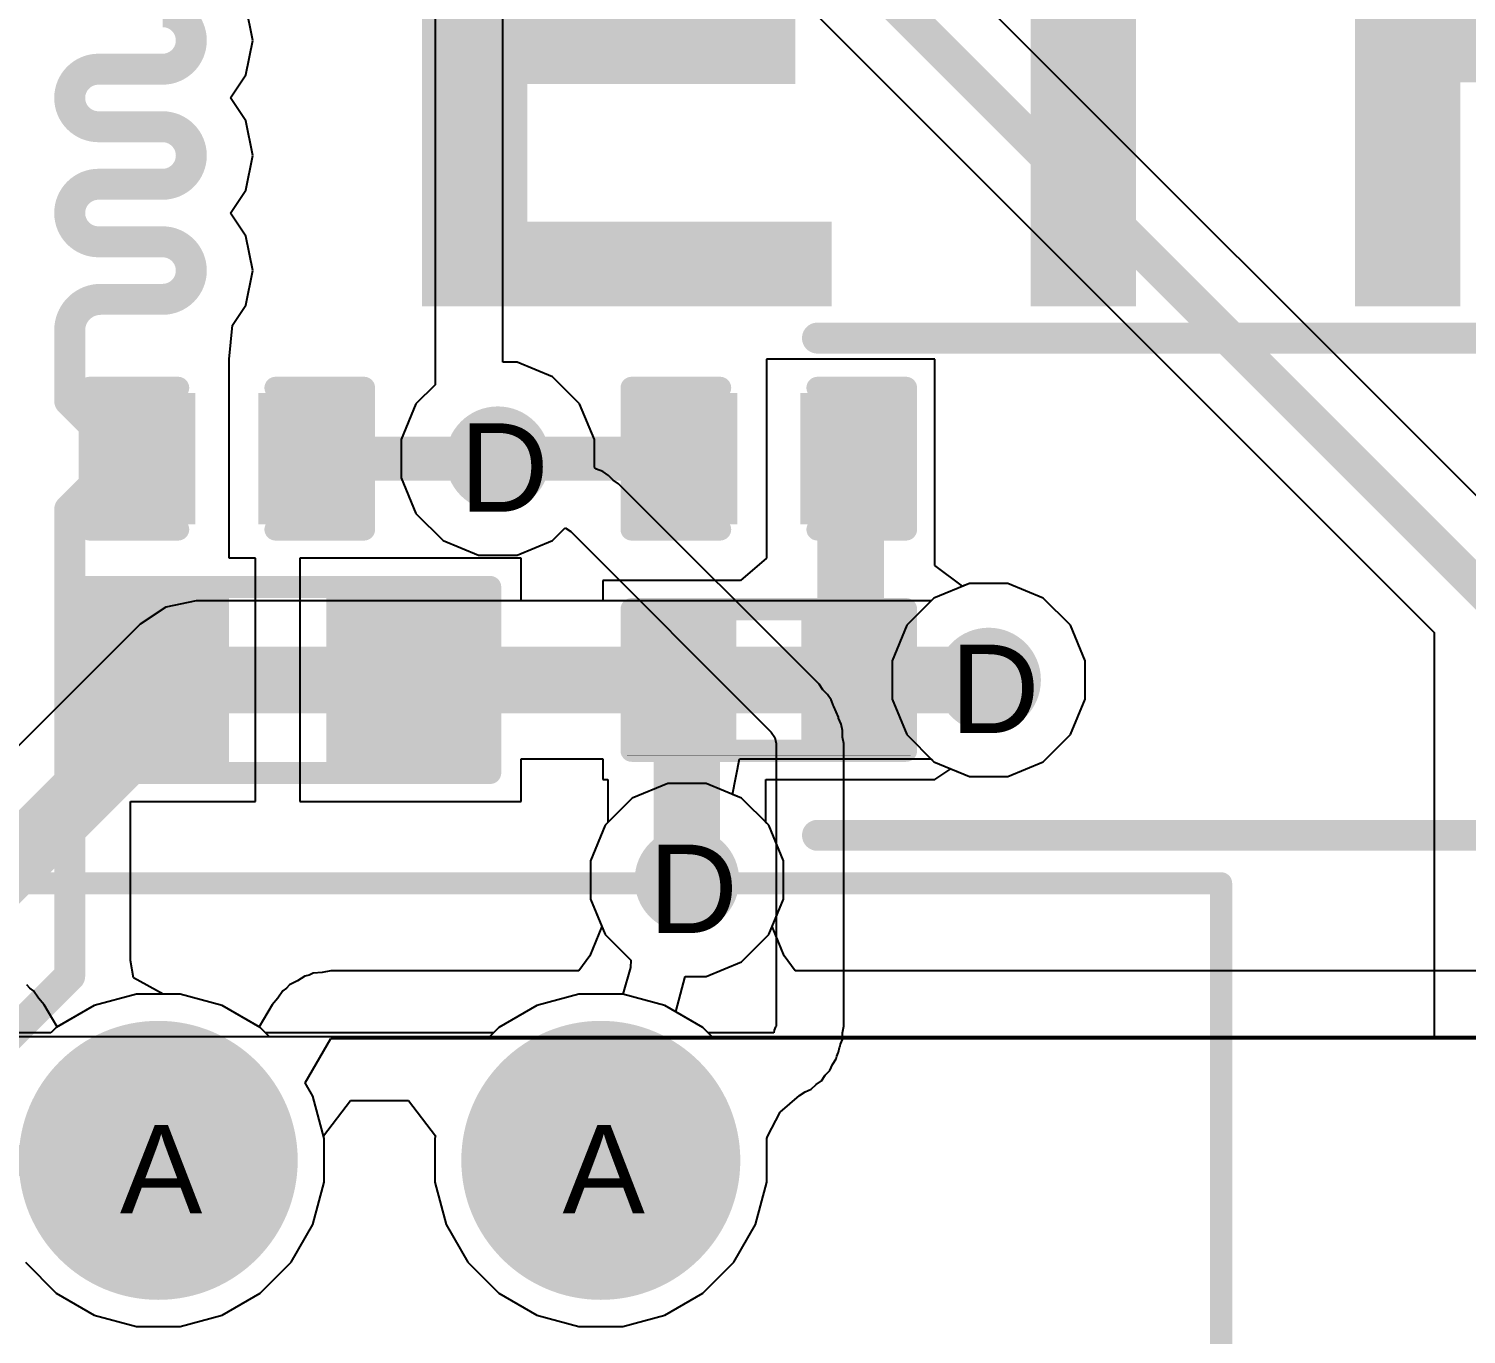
# Model space of a CAD drawing. Header units: inches. Extents: x -11 to 5428, y 0 to 5423.
# Drawn here: x 194.39 to 202.64, y 18.79 to 26.29 of the extents above; entities that cross this region are included whole.
import ezdxf

# ---------------------------------------------------------------- set-up
doc = ezdxf.new("R2010")
doc.units = ezdxf.units.IN
for name, color, linetype in [('Bottom Layer', 5, 'Continuous'), ('Bottom Solder', 6, 'Continuous'), ('Drill Drawing', 1, 'Continuous'), ('GND', 16, 'Continuous'), ('Multi-Layer', 9, 'Continuous'), ('Pad Holes', 156, 'Continuous'), ('PWR', 76, 'Continuous'), ('Top Layer', 1, 'Continuous'), ('Top Overlay', 2, 'Continuous'), ('Top Paste', 8, 'Continuous'), ('Top Solder', 216, 'Continuous'), ('Via Holes', 16, 'Continuous')]:
    doc.layers.add(name, color=color, linetype=linetype)
doc.styles.add('Arial', font='', dxfattribs={"height": 0.2})
doc.styles.add('Arial_Bold', font='', dxfattribs={"height": 0.2})
doc.styles.get('Arial').set_extended_font_data('Arial')
doc.styles.get('Arial_Bold').set_extended_font_data('Arial', bold=True)

# ---------------------------------------------------------------- blocks, each defined once
blk = doc.blocks.new('C___0402_320')
at = {"layer": 'Top Layer'}
for points in [[(-0.6985, -0.3175), (-0.6985, 0.3175), (-0.2413, 0.3175), (-0.2413, -0.3175)], [(0.2413, -0.3175), (0.2413, 0.3175), (0.6985, 0.3175), (0.6985, -0.3175)]]:
    blk.add_hatch(color=1, dxfattribs=at).paths.add_polyline_path(points)
at = {"layer": 'Top Paste'}
for points in [[(-0.6985, -0.3175), (-0.6985, 0.3175), (-0.2413, 0.3175), (-0.2413, -0.3175)], [(0.2413, -0.3175), (0.2413, 0.3175), (0.6985, 0.3175), (0.6985, -0.3175)]]:
    blk.add_hatch(color=8, dxfattribs=at).paths.add_polyline_path(points)
at = {"layer": 'Top Solder'}
for points in [[(-0.7585, -0.3775), (-0.7585, 0.3775), (-0.1813, 0.3775), (-0.1813, -0.3775)], [(0.1813, -0.3775), (0.1813, 0.3775), (0.7585, 0.3775), (0.7585, -0.3775)]]:
    blk.add_hatch(color=216, dxfattribs=at).paths.add_polyline_path(points)
at = {"layer": 'Top Overlay'}
for points in [[(-0.7874, 0.4064, 0.127, 0.127, 0), (-0.7874, -0.4064, 0.127, 0.127, 0)], [(-0.2794, 0.4064, 0.127, 0.127, 0), (-0.7874, 0.4064, 0.127, 0.127, 0)], [(0.7874, 0.4064, 0.127, 0.127, 0), (0.2794, 0.4064, 0.127, 0.127, 0)], [(0.7874, 0.4064, 0.127, 0.127, 0), (0.7874, -0.4064, 0.127, 0.127, 0)], [(-0.2794, -0.4064, 0.127, 0.127, 0), (-0.7874, -0.4064, 0.127, 0.127, 0)], [(0.7874, -0.4064, 0.127, 0.127, 0), (0.2794, -0.4064, 0.127, 0.127, 0)]]:
    blk.add_lwpolyline(points, format="xyseb", dxfattribs=at)
for points in [[(-0.8192, 0.4064, 0.0635, 0.0635, 1), (-0.7557, 0.4064, 0.0635, 0.0635, 1)], [(-0.8192, 0.4064, 0.0635, 0.0635, 1), (-0.7557, 0.4064, 0.0635, 0.0635, 1)], [(-0.3112, 0.4064, 0.0635, 0.0635, 1), (-0.2477, 0.4064, 0.0635, 0.0635, 1)], [(0.2476, 0.4064, 0.0635, 0.0635, 1), (0.3111, 0.4064, 0.0635, 0.0635, 1)], [(0.7556, 0.4064, 0.0635, 0.0635, 1), (0.8191, 0.4064, 0.0635, 0.0635, 1)], [(0.7556, 0.4064, 0.0635, 0.0635, 1), (0.8191, 0.4064, 0.0635, 0.0635, 1)], [(-0.8192, -0.4064, 0.0635, 0.0635, 1), (-0.7557, -0.4064, 0.0635, 0.0635, 1)], [(-0.8192, -0.4064, 0.0635, 0.0635, 1), (-0.7557, -0.4064, 0.0635, 0.0635, 1)], [(-0.3112, -0.4064, 0.0635, 0.0635, 1), (-0.2477, -0.4064, 0.0635, 0.0635, 1)], [(0.2476, -0.4064, 0.0635, 0.0635, 1), (0.3111, -0.4064, 0.0635, 0.0635, 1)], [(0.7556, -0.4064, 0.0635, 0.0635, 1), (0.8191, -0.4064, 0.0635, 0.0635, 1)], [(0.7556, -0.4064, 0.0635, 0.0635, 1), (0.8191, -0.4064, 0.0635, 0.0635, 1)]]:
    blk.add_lwpolyline(points, format="xyseb", close=True, dxfattribs=at)
blk = doc.blocks.new('C___0402_324')
at = {"layer": 'Top Layer'}
for points in [[(-0.6985, -0.3175), (-0.6985, 0.3175), (-0.2413, 0.3175), (-0.2413, -0.3175)], [(0.2413, -0.3175), (0.2413, 0.3175), (0.6985, 0.3175), (0.6985, -0.3175)]]:
    blk.add_hatch(color=1, dxfattribs=at).paths.add_polyline_path(points)
at = {"layer": 'Top Paste'}
for points in [[(-0.6985, -0.3175), (-0.6985, 0.3175), (-0.2413, 0.3175), (-0.2413, -0.3175)], [(0.2413, -0.3175), (0.2413, 0.3175), (0.6985, 0.3175), (0.6985, -0.3175)]]:
    blk.add_hatch(color=8, dxfattribs=at).paths.add_polyline_path(points)
at = {"layer": 'Top Solder'}
for points in [[(-0.7585, -0.3775), (-0.7585, 0.3775), (-0.1813, 0.3775), (-0.1813, -0.3775)], [(0.1813, -0.3775), (0.1813, 0.3775), (0.7585, 0.3775), (0.7585, -0.3775)]]:
    blk.add_hatch(color=216, dxfattribs=at).paths.add_polyline_path(points)
at = {"layer": 'Top Overlay'}
for points in [[(-0.7874, -0.4064, 0.127, 0.127, 0), (-0.7874, 0.4064, 0.127, 0.127, 0)], [(-0.7874, 0.4064, 0.127, 0.127, 0), (-0.2794, 0.4064, 0.127, 0.127, 0)], [(0.2794, 0.4064, 0.127, 0.127, 0), (0.7874, 0.4064, 0.127, 0.127, 0)], [(0.7874, -0.4064, 0.127, 0.127, 0), (0.7874, 0.4064, 0.127, 0.127, 0)], [(-0.7874, -0.4064, 0.127, 0.127, 0), (-0.2794, -0.4064, 0.127, 0.127, 0)], [(0.2794, -0.4064, 0.127, 0.127, 0), (0.7874, -0.4064, 0.127, 0.127, 0)]]:
    blk.add_lwpolyline(points, format="xyseb", dxfattribs=at)
for points in [[(-0.8192, 0.4064, 0.0635, 0.0635, 1), (-0.7557, 0.4064, 0.0635, 0.0635, 1)], [(-0.8192, 0.4064, 0.0635, 0.0635, 1), (-0.7557, 0.4064, 0.0635, 0.0635, 1)], [(-0.3112, 0.4064, 0.0635, 0.0635, 1), (-0.2477, 0.4064, 0.0635, 0.0635, 1)], [(0.2476, 0.4064, 0.0635, 0.0635, 1), (0.3111, 0.4064, 0.0635, 0.0635, 1)], [(0.7556, 0.4064, 0.0635, 0.0635, 1), (0.8191, 0.4064, 0.0635, 0.0635, 1)], [(0.7556, 0.4064, 0.0635, 0.0635, 1), (0.8191, 0.4064, 0.0635, 0.0635, 1)], [(-0.8192, -0.4064, 0.0635, 0.0635, 1), (-0.7557, -0.4064, 0.0635, 0.0635, 1)], [(-0.8192, -0.4064, 0.0635, 0.0635, 1), (-0.7557, -0.4064, 0.0635, 0.0635, 1)], [(-0.3112, -0.4064, 0.0635, 0.0635, 1), (-0.2477, -0.4064, 0.0635, 0.0635, 1)], [(0.2476, -0.4064, 0.0635, 0.0635, 1), (0.3111, -0.4064, 0.0635, 0.0635, 1)], [(0.7556, -0.4064, 0.0635, 0.0635, 1), (0.8191, -0.4064, 0.0635, 0.0635, 1)], [(0.7556, -0.4064, 0.0635, 0.0635, 1), (0.8191, -0.4064, 0.0635, 0.0635, 1)]]:
    blk.add_lwpolyline(points, format="xyseb", close=True, dxfattribs=at)
blk = doc.blocks.new('HR911105A_333')
at = {"layer": 'Bottom Layer'}
h = blk.add_hatch(color=5, dxfattribs=at)
edge = h.paths.add_edge_path()
edge.add_arc((-4.44, -6.895), 0.699, 0, 360)
h = blk.add_hatch(color=5, dxfattribs=at)
edge = h.paths.add_edge_path()
edge.add_arc((-1.9, -6.895), 0.699, 0, 360)
at = {"layer": 'Bottom Solder'}
h = blk.add_hatch(color=6, dxfattribs=at)
edge = h.paths.add_edge_path()
edge.add_arc((-4.44, -6.895), 0.8006, 0, 360)
h = blk.add_hatch(color=6, dxfattribs=at)
edge = h.paths.add_edge_path()
edge.add_arc((-1.9, -6.895), 0.8006, 0, 360)
at = {"layer": 'GND'}
h = blk.add_hatch(color=16, dxfattribs=at)
edge = h.paths.add_edge_path()
edge.add_arc((-4.44, -6.895), 0.699, 0, 360)
h = blk.add_hatch(color=16, dxfattribs=at)
edge = h.paths.add_edge_path()
edge.add_arc((-1.9, -6.895), 0.699, 0, 360)
at = {"layer": 'Multi-Layer'}
h = blk.add_hatch(color=9, dxfattribs=at)
edge = h.paths.add_edge_path()
edge.add_arc((-4.44, -6.895), 0.699, 0, 360)
h = blk.add_hatch(color=9, dxfattribs=at)
edge = h.paths.add_edge_path()
edge.add_arc((-1.9, -6.895), 0.699, 0, 360)
at = {"layer": 'Pad Holes'}
h = blk.add_hatch(color=7, dxfattribs=at)
edge = h.paths.add_edge_path()
edge.add_arc((-4.44, -6.895), 0.445, 0, 360)
h = blk.add_hatch(color=7, dxfattribs=at)
edge = h.paths.add_edge_path()
edge.add_arc((-1.9, -6.895), 0.445, 0, 360)
at = {"layer": 'PWR'}
h = blk.add_hatch(color=76, dxfattribs=at)
edge = h.paths.add_edge_path()
edge.add_arc((-4.44, -6.895), 0.699, 0, 360)
h = blk.add_hatch(color=76, dxfattribs=at)
edge = h.paths.add_edge_path()
edge.add_arc((-1.9, -6.895), 0.699, 0, 360)
at = {"layer": 'Top Layer'}
h = blk.add_hatch(color=1, dxfattribs=at)
edge = h.paths.add_edge_path()
edge.add_arc((-4.44, -6.895), 0.699, 0, 360)
h = blk.add_hatch(color=1, dxfattribs=at)
edge = h.paths.add_edge_path()
edge.add_arc((-1.9, -6.895), 0.699, 0, 360)
at = {"layer": 'Top Solder'}
h = blk.add_hatch(color=216, dxfattribs=at)
edge = h.paths.add_edge_path()
edge.add_arc((-4.44, -6.895), 0.8006, 0, 360)
h = blk.add_hatch(color=216, dxfattribs=at)
edge = h.paths.add_edge_path()
edge.add_arc((-1.9, -6.895), 0.8006, 0, 360)
at = {"layer": 'Top Overlay'}
for points in [[(-8, -2.605, 0.127, 0.127, 0), (-8, -8.485, 0.127, 0.127, 0)], [(8, -8.485, 0.127, 0.127, 0), (-8, -8.485, 0.127, 0.127, 0)]]:
    blk.add_lwpolyline(points, format="xyseb", dxfattribs=at)
blk.add_lwpolyline([(-8.0317, -8.485, 0.0635, 0.0635, 1), (-7.9682, -8.485, 0.0635, 0.0635, 1)], format="xyseb", close=True, dxfattribs=at)
blk.add_lwpolyline([(-8.0317, -8.485, 0.0635, 0.0635, 1), (-7.9682, -8.485, 0.0635, 0.0635, 1)], format="xyseb", close=True, dxfattribs=at)
blk = doc.blocks.new('R___0603_337')
at = {"layer": 'Top Layer'}
for points in [[(-0.381, 0.4445), (-0.381, -0.4445), (-1.143, -0.4445), (-1.143, 0.4445)], [(1.143, 0.4445), (1.143, -0.4445), (0.381, -0.4445), (0.381, 0.4445)]]:
    blk.add_hatch(color=1, dxfattribs=at).paths.add_polyline_path(points)
at = {"layer": 'Top Paste'}
for points in [[(-0.381, 0.4445), (-0.381, -0.4445), (-1.143, -0.4445), (-1.143, 0.4445)], [(1.143, 0.4445), (1.143, -0.4445), (0.381, -0.4445), (0.381, 0.4445)]]:
    blk.add_hatch(color=8, dxfattribs=at).paths.add_polyline_path(points)
at = {"layer": 'Top Solder'}
for points in [[(-0.2794, 0.5461), (-0.2794, -0.5461), (-1.2446, -0.5461), (-1.2446, 0.5461)], [(1.2446, 0.5461), (1.2446, -0.5461), (0.2794, -0.5461), (0.2794, 0.5461)]]:
    blk.add_hatch(color=216, dxfattribs=at).paths.add_polyline_path(points)
at = {"layer": 'Top Overlay'}
for points in [[(-1.2192, 0.5334, 0.127, 0.127, 0), (1.2192, 0.5334, 0.127, 0.127, 0)], [(-1.2192, -0.5334, 0.127, 0.127, 0), (-1.2192, 0.5334, 0.127, 0.127, 0)], [(1.2192, -0.5334, 0.127, 0.127, 0), (1.2192, 0.5334, 0.127, 0.127, 0)], [(-1.2192, -0.5334, 0.127, 0.127, 0), (1.2192, -0.5334, 0.127, 0.127, 0)]]:
    blk.add_lwpolyline(points, format="xyseb", dxfattribs=at)
for points in [[(-1.2509, 0.5334, 0.0635, 0.0635, 1), (-1.1874, 0.5334, 0.0635, 0.0635, 1)], [(-1.2509, 0.5334, 0.0635, 0.0635, 1), (-1.1874, 0.5334, 0.0635, 0.0635, 1)], [(1.1875, 0.5334, 0.0635, 0.0635, 1), (1.251, 0.5334, 0.0635, 0.0635, 1)], [(1.1875, 0.5334, 0.0635, 0.0635, 1), (1.251, 0.5334, 0.0635, 0.0635, 1)], [(-1.2509, -0.5334, 0.0635, 0.0635, 1), (-1.1874, -0.5334, 0.0635, 0.0635, 1)], [(-1.2509, -0.5334, 0.0635, 0.0635, 1), (-1.1874, -0.5334, 0.0635, 0.0635, 1)], [(1.1875, -0.5334, 0.0635, 0.0635, 1), (1.251, -0.5334, 0.0635, 0.0635, 1)], [(1.1875, -0.5334, 0.0635, 0.0635, 1), (1.251, -0.5334, 0.0635, 0.0635, 1)]]:
    blk.add_lwpolyline(points, format="xyseb", close=True, dxfattribs=at)
blk = doc.blocks.new('R___0402_341')
at = {"layer": 'Top Layer'}
for points in [[(-0.6985, -0.3175), (-0.6985, 0.3175), (-0.2413, 0.3175), (-0.2413, -0.3175)], [(0.2413, -0.3175), (0.2413, 0.3175), (0.6985, 0.3175), (0.6985, -0.3175)]]:
    blk.add_hatch(color=1, dxfattribs=at).paths.add_polyline_path(points)
at = {"layer": 'Top Paste'}
for points in [[(-0.6985, -0.3175), (-0.6985, 0.3175), (-0.2413, 0.3175), (-0.2413, -0.3175)], [(0.2413, -0.3175), (0.2413, 0.3175), (0.6985, 0.3175), (0.6985, -0.3175)]]:
    blk.add_hatch(color=8, dxfattribs=at).paths.add_polyline_path(points)
at = {"layer": 'Top Solder'}
for points in [[(-0.7535, -0.3725), (-0.7535, 0.3725), (-0.1863, 0.3725), (-0.1863, -0.3725)], [(0.1863, -0.3725), (0.1863, 0.3725), (0.7535, 0.3725), (0.7535, -0.3725)]]:
    blk.add_hatch(color=216, dxfattribs=at).paths.add_polyline_path(points)
at = {"layer": 'Top Overlay'}
for points in [[(-0.7874, -0.4064, 0.127, 0.127, 0), (-0.7874, 0.4064, 0.127, 0.127, 0)], [(-0.7874, 0.4064, 0.127, 0.127, 0), (0.7874, 0.4064, 0.127, 0.127, 0)], [(0.7874, -0.4064, 0.127, 0.127, 0), (0.7874, 0.4064, 0.127, 0.127, 0)], [(-0.7874, -0.4064, 0.127, 0.127, 0), (0.7874, -0.4064, 0.127, 0.127, 0)], [(-0.8128, -0.4318, 0.00323, 0.00323, 0), (0.8128, -0.4318, 0.00323, 0.00323, 0)]]:
    blk.add_lwpolyline(points, format="xyseb", dxfattribs=at)
for points in [[(-0.8191, 0.4064, 0.0635, 0.0635, 1), (-0.7556, 0.4064, 0.0635, 0.0635, 1)], [(-0.8191, 0.4064, 0.0635, 0.0635, 1), (-0.7556, 0.4064, 0.0635, 0.0635, 1)], [(0.7557, 0.4064, 0.0635, 0.0635, 1), (0.8192, 0.4064, 0.0635, 0.0635, 1)], [(0.7557, 0.4064, 0.0635, 0.0635, 1), (0.8192, 0.4064, 0.0635, 0.0635, 1)], [(-0.8191, -0.4064, 0.0635, 0.0635, 1), (-0.7556, -0.4064, 0.0635, 0.0635, 1)], [(-0.8191, -0.4064, 0.0635, 0.0635, 1), (-0.7556, -0.4064, 0.0635, 0.0635, 1)], [(0.7557, -0.4064, 0.0635, 0.0635, 1), (0.8192, -0.4064, 0.0635, 0.0635, 1)], [(0.7557, -0.4064, 0.0635, 0.0635, 1), (0.8192, -0.4064, 0.0635, 0.0635, 1)], [(-0.8136, -0.4318, 0.00161, 0.00161, 1), (-0.812, -0.4318, 0.00161, 0.00161, 1)], [(0.812, -0.4318, 0.00161, 0.00161, 1), (0.8136, -0.4318, 0.00161, 0.00161, 1)]]:
    blk.add_lwpolyline(points, format="xyseb", close=True, dxfattribs=at)

msp = doc.modelspace()

# ---------------------------------------------------------------- hatches: boundary and pattern name
at = {"layer": 'Bottom Layer'}
h = msp.add_hatch(color=5, dxfattribs=at)
edge = h.paths.add_edge_path()
edge.add_arc((197.0821, 23.8189), 0.3, 0, 360)
h = msp.add_hatch(color=5, dxfattribs=at)
edge = h.paths.add_edge_path()
edge.add_arc((199.899, 22.5489), 0.3, 0, 360)
h = msp.add_hatch(color=5, dxfattribs=at)
edge = h.paths.add_edge_path()
edge.add_arc((198.1675, 21.4012), 0.3, 0, 360)
at = {"layer": 'GND'}
h = msp.add_hatch(color=16, dxfattribs=at)
edge = h.paths.add_edge_path()
edge.add_arc((197.0821, 23.8189), 0.3, 0, 360)
h = msp.add_hatch(color=16, dxfattribs=at)
edge = h.paths.add_edge_path()
edge.add_arc((199.899, 22.5489), 0.3, 0, 360)
h = msp.add_hatch(color=16, dxfattribs=at)
edge = h.paths.add_edge_path()
edge.add_arc((198.1675, 21.4012), 0.3, 0, 360)
at = {"layer": 'PWR'}
h = msp.add_hatch(color=76, dxfattribs=at)
edge = h.paths.add_edge_path()
edge.add_arc((197.0821, 23.8189), 0.3, 0, 360)
h = msp.add_hatch(color=76, dxfattribs=at)
edge = h.paths.add_edge_path()
edge.add_arc((199.899, 22.5489), 0.3, 0, 360)
h = msp.add_hatch(color=76, dxfattribs=at)
edge = h.paths.add_edge_path()
edge.add_arc((198.1675, 21.4012), 0.3, 0, 360)
at = {"layer": 'Top Layer'}
h = msp.add_hatch(color=1, dxfattribs=at)
edge = h.paths.add_edge_path()
edge.add_arc((197.0821, 23.8189), 0.3, 0, 360)
h = msp.add_hatch(color=1, dxfattribs=at)
edge = h.paths.add_edge_path()
edge.add_arc((199.899, 22.5489), 0.3, 0, 360)
h = msp.add_hatch(color=1, dxfattribs=at)
edge = h.paths.add_edge_path()
edge.add_arc((198.1675, 21.4012), 0.3, 0, 360)
at = {"layer": 'Via Holes'}
h = msp.add_hatch(color=7, dxfattribs=at)
edge = h.paths.add_edge_path()
edge.add_arc((197.0821, 23.8189), 0.15, 0, 360)
h = msp.add_hatch(color=7, dxfattribs=at)
edge = h.paths.add_edge_path()
edge.add_arc((199.899, 22.5489), 0.15, 0, 360)
h = msp.add_hatch(color=7, dxfattribs=at)
edge = h.paths.add_edge_path()
edge.add_arc((198.1675, 21.4012), 0.15, 0, 360)

# ---------------------------------------------------------------- linework, layer by layer
at = {"layer": 'Bottom Layer'}
for p, q in [((199.7888, 23.1029), (199.5852, 23.0186)), ((200.0092, 23.1029), (199.7888, 23.1029)), ((200.2128, 23.0186), (200.0092, 23.1029)), ((199.5852, 23.0186), (199.5687, 23.0022)), ((200.3687, 22.8628), (200.2128, 23.0186)), ((195.1768, 22.9677), (195.0298, 22.8694)), ((195.3502, 23.0022), (195.1768, 22.9677)), ((199.5687, 23.0022), (195.3502, 23.0022)), ((195.0298, 22.8694), (192.8659, 20.7055)), ((195.0298, 22.8694), (195.0298, 22.8694)), ((200.453, 22.6591), (200.3687, 22.8628)), ((200.453, 22.4388), (200.453, 22.6591)), ((200.3687, 22.2351), (200.453, 22.4388)), ((200.2128, 22.0793), (200.3687, 22.2351)), ((198.4289, 21.8925), (198.4693, 22.0957)), ((198.4693, 22.0957), (199.5687, 22.0957)), ((199.5687, 22.0957), (199.5852, 22.0793)), ((199.5852, 22.0793), (199.7888, 21.9949)), ((200.0092, 21.9949), (200.2128, 22.0793)), ((199.7888, 21.9949), (200.0092, 21.9949)), ((198.4813, 21.8709), (198.4289, 21.8925)), ((198.6371, 21.715), (198.4813, 21.8709)), ((198.7215, 21.5114), (198.6371, 21.715)), ((198.7215, 21.291), (198.7215, 21.5114)), ((198.6371, 21.0874), (198.7215, 21.291)), ((198.4813, 20.9315), (198.6371, 21.0874)), ((198.2777, 20.8472), (198.4813, 20.9315)), ((198.1034, 20.644), (198.1579, 20.8472)), ((198.1579, 20.8472), (198.2777, 20.8472)), ((198.2584, 20.5545), (198.1034, 20.644)), ((198.3117, 20.5012), (198.2584, 20.5545)), ((220.2822, 20.5012), (185.2332, 20.5012)), ((208.4637, 20.5012), (198.3117, 20.5012))]:
    msp.add_line(p, q, dxfattribs=at)
for points in [[(192.5932, 19.7919, 0.381, 0.381, 0), (195.3502, 22.5489, 0.381, 0.381, 0)], [(195.3502, 22.5489, 0.381, 0.381, 0), (199.899, 22.5489, 0.381, 0.381, 0)]]:
    msp.add_lwpolyline(points, format="xyseb", dxfattribs=at)
for points in [[(195.255, 22.5489, 0.1905, 0.1905, 1), (195.4455, 22.5489, 0.1905, 0.1905, 1)], [(195.255, 22.5489, 0.1905, 0.1905, 1), (195.4455, 22.5489, 0.1905, 0.1905, 1)], [(199.8038, 22.5489, 0.1905, 0.1905, 1), (199.9943, 22.5489, 0.1905, 0.1905, 1)]]:
    msp.add_lwpolyline(points, format="xyseb", close=True, dxfattribs=at)
at = {"layer": 'GND'}
for p, q in [((199.7888, 23.1029), (199.5852, 23.0186)), ((200.0092, 23.1029), (199.7888, 23.1029)), ((200.2128, 23.0186), (200.0092, 23.1029)), ((199.5852, 23.0186), (199.4293, 22.8628)), ((200.3687, 22.8628), (200.2128, 23.0186)), ((199.4293, 22.8628), (199.345, 22.6591)), ((200.453, 22.6591), (200.3687, 22.8628)), ((199.345, 22.6591), (199.345, 22.4388)), ((200.453, 22.4388), (200.453, 22.6591)), ((199.345, 22.4388), (199.4293, 22.2351)), ((200.3687, 22.2351), (200.453, 22.4388)), ((199.4293, 22.2351), (199.5852, 22.0793)), ((200.2128, 22.0793), (200.3687, 22.2351)), ((199.5852, 22.0793), (199.7888, 21.9949)), ((200.0092, 21.9949), (200.2128, 22.0793)), ((198.0573, 21.9552), (197.8537, 21.8709)), ((198.2777, 21.9552), (198.0573, 21.9552)), ((198.4813, 21.8709), (198.2777, 21.9552)), ((199.7888, 21.9949), (200.0092, 21.9949)), ((197.8537, 21.8709), (197.6978, 21.715)), ((198.6371, 21.715), (198.4813, 21.8709)), ((197.6978, 21.715), (197.6135, 21.5114)), ((198.7215, 21.5114), (198.6371, 21.715)), ((197.6135, 21.5114), (197.6135, 21.291)), ((198.7215, 21.291), (198.7215, 21.5114)), ((197.6135, 21.291), (197.6787, 21.1334)), ((198.6562, 21.1334), (198.7215, 21.291)), ((197.6787, 21.1334), (197.6098, 20.9663)), ((198.7252, 20.9663), (198.6562, 21.1334)), ((197.6098, 20.9663), (197.5466, 20.8794)), ((198.7884, 20.8794), (198.7252, 20.9663)), ((196.1234, 20.8794), (196.0735, 20.8695)), ((197.5466, 20.8794), (196.1234, 20.8794)), ((203.7873, 20.8794), (198.7884, 20.8794)), ((194.3964, 20.7799), (194.3796, 20.7991)), ((195.8869, 20.7991), (195.87, 20.7799)), ((195.9325, 20.8216), (195.8869, 20.7991)), ((195.9747, 20.8499), (195.9325, 20.8216)), ((195.9999, 20.8549), (195.9747, 20.8499)), ((196.0228, 20.8662), (195.9999, 20.8549)), ((196.0735, 20.8695), (196.0228, 20.8662)), ((194.4178, 20.7656), (194.3964, 20.7799)), ((194.446, 20.7234), (194.4178, 20.7656)), ((194.4795, 20.6852), (194.446, 20.7234)), ((195.0078, 20.7449), (194.7654, 20.68)), ((195.2587, 20.7449), (195.0078, 20.7449)), ((195.5011, 20.68), (195.2587, 20.7449)), ((195.8205, 20.7234), (195.787, 20.6852)), ((195.8487, 20.7656), (195.8205, 20.7234)), ((195.87, 20.7799), (195.8487, 20.7656)), ((194.5532, 20.5575), (194.4795, 20.6852)), ((194.7654, 20.68), (194.5532, 20.5575)), ((195.7132, 20.5575), (195.5011, 20.68)), ((195.787, 20.6852), (195.7132, 20.5575)), ((195.9767, 20.237), (196.1234, 20.491)), ((196.1234, 20.491), (208.1121, 20.491)), ((196.0213, 20.1598), (195.9767, 20.237)), ((196.0862, 19.9174), (196.0213, 20.1598)), ((196.0862, 19.6665), (196.0862, 19.9174)), ((196.0213, 19.4241), (196.0862, 19.6665)), ((195.8958, 19.2068), (196.0213, 19.4241)), ((194.3706, 19.2068), (194.5481, 19.0294)), ((195.7184, 19.0294), (195.8958, 19.2068)), ((194.5481, 19.0294), (194.7654, 18.9039)), ((195.5011, 18.9039), (195.7184, 19.0294)), ((194.7654, 18.9039), (195.0078, 18.8389)), ((195.2587, 18.8389), (195.5011, 18.9039)), ((195.0078, 18.8389), (195.2587, 18.8389))]:
    msp.add_line(p, q, dxfattribs=at)
at = {"layer": 'PWR'}
for p, q in [((196.723, 32.8168), (196.723, 24.2433)), ((197.1115, 24.3729), (197.1115, 29.2357)), ((197.1923, 24.3729), (197.1115, 24.3729)), ((197.396, 24.2886), (197.1923, 24.3729)), ((197.5518, 24.1328), (197.396, 24.2886)), ((196.723, 24.2433), (196.6125, 24.1328)), ((196.6125, 24.1328), (196.5281, 23.9291)), ((197.6361, 23.9291), (197.5518, 24.1328)), ((196.5281, 23.9291), (196.5281, 23.7088)), ((197.6361, 23.768), (197.6361, 23.9291)), ((197.649, 23.7595), (197.6361, 23.768)), ((197.6843, 23.7448), (197.649, 23.7595)), ((196.5281, 23.7088), (196.6125, 23.5051)), ((197.7167, 23.7232), (197.6843, 23.7448)), ((197.7438, 23.6961), (197.7167, 23.7232)), ((197.7756, 23.6748), (197.7438, 23.6961)), ((198.9264, 22.524), (197.7756, 23.6748)), ((196.6125, 23.5051), (196.7683, 23.3493)), ((196.7683, 23.3493), (196.9719, 23.2649)), ((197.1923, 23.2649), (197.396, 23.3493)), ((197.396, 23.3493), (197.4685, 23.4218)), ((197.4685, 23.4218), (197.5009, 23.4002)), ((197.5009, 23.4002), (198.6518, 22.2493)), ((196.9719, 23.2649), (197.1923, 23.2649)), ((199.7888, 23.1029), (199.5852, 23.0186)), ((200.0092, 23.1029), (199.7888, 23.1029)), ((200.2128, 23.0186), (200.0092, 23.1029)), ((199.5852, 23.0186), (199.4293, 22.8628)), ((200.3687, 22.8628), (200.2128, 23.0186)), ((199.4293, 22.8628), (199.345, 22.6591)), ((200.453, 22.6591), (200.3687, 22.8628)), ((199.345, 22.6591), (199.345, 22.4388)), ((200.453, 22.4388), (200.453, 22.6591)), ((198.9477, 22.4922), (198.9264, 22.524)), ((198.9748, 22.4651), (198.9477, 22.4922)), ((198.9948, 22.4352), (198.9748, 22.4651)), ((199.0094, 22.3998), (198.9948, 22.4352)), ((199.0107, 22.398), (199.0094, 22.3998)), ((199.0111, 22.3958), (199.0107, 22.398)), ((199.0365, 22.3345), (199.0111, 22.3958)), ((199.345, 22.4388), (199.4293, 22.2351)), ((200.3687, 22.2351), (200.453, 22.4388)), ((199.0377, 22.3327), (199.0365, 22.3345)), ((199.0381, 22.3305), (199.0377, 22.3327)), ((199.0528, 22.2951), (199.0381, 22.3305)), ((199.0598, 22.2598), (199.0528, 22.2951)), ((198.6518, 22.2493), (198.6718, 22.2194)), ((198.6718, 22.2194), (198.6788, 22.184)), ((199.0598, 22.2215), (199.0598, 22.2598)), ((199.0673, 22.184), (199.0598, 22.2215)), ((199.4293, 22.2351), (199.5852, 22.0793)), ((200.2128, 22.0793), (200.3687, 22.2351)), ((198.6788, 22.184), (198.6788, 20.5615)), ((199.0673, 20.5615), (199.0673, 22.184)), ((199.5852, 22.0793), (199.7888, 21.9949)), ((200.0092, 21.9949), (200.2128, 22.0793)), ((199.7888, 21.9949), (200.0092, 21.9949)), ((195.0078, 20.7449), (194.7654, 20.68)), ((195.2587, 20.7449), (195.0078, 20.7449)), ((195.5011, 20.68), (195.2587, 20.7449)), ((197.5478, 20.7449), (197.3054, 20.68)), ((197.7987, 20.7449), (197.5478, 20.7449)), ((198.0411, 20.68), (197.7987, 20.7449)), ((194.7654, 20.68), (194.5481, 20.5545)), ((195.7184, 20.5545), (195.5011, 20.68)), ((197.3054, 20.68), (197.0881, 20.5545)), ((198.2584, 20.5545), (198.0411, 20.68)), ((194.5481, 20.5545), (194.5167, 20.5232)), ((195.7497, 20.5232), (195.7184, 20.5545)), ((197.0881, 20.5545), (197.0567, 20.5232)), ((198.2897, 20.5232), (198.2584, 20.5545)), ((198.6767, 20.5583), (198.6684, 20.5382)), ((198.6788, 20.5615), (198.6767, 20.5583)), ((199.0598, 20.5239), (199.0673, 20.5615)), ((194.5167, 20.5232), (193.2097, 20.5232)), ((197.0567, 20.5232), (195.7497, 20.5232)), ((198.6654, 20.5232), (198.2897, 20.5232)), ((198.6684, 20.5382), (198.6654, 20.5232)), ((198.6654, 20.5232), (198.6654, 20.5232)), ((199.0486, 20.4586), (199.0598, 20.4857)), ((199.0598, 20.4857), (199.0598, 20.5239)), ((199.0243, 20.3746), (199.0272, 20.3895)), ((199.0272, 20.3895), (199.0273, 20.3895)), ((199.0273, 20.3895), (199.0356, 20.4096)), ((199.0356, 20.4096), (199.0377, 20.4128)), ((199.0377, 20.4128), (199.0429, 20.4388)), ((199.0429, 20.4388), (199.0463, 20.447)), ((199.0463, 20.4473), (199.0464, 20.4475)), ((199.0463, 20.447), (199.0463, 20.4473)), ((199.0464, 20.4475), (199.0486, 20.4586)), ((198.9612, 20.2802), (198.9882, 20.3071)), ((198.9882, 20.3073), (198.9884, 20.3074)), ((198.9882, 20.3071), (198.9882, 20.3073)), ((198.9884, 20.3074), (199.003, 20.3428)), ((199.003, 20.3428), (199.0243, 20.3746)), ((198.8812, 20.2002), (198.9083, 20.2273)), ((198.9083, 20.2273), (198.9401, 20.2485)), ((198.9401, 20.2485), (198.9612, 20.2802)), ((196.082, 19.9332), (196.2366, 20.1347)), ((196.2366, 20.1347), (196.5698, 20.1347)), ((196.5698, 20.1347), (196.7245, 19.9332)), ((198.7029, 20.0691), (198.814, 20.1643)), ((198.814, 20.1643), (198.8457, 20.1855)), ((198.8457, 20.1855), (198.8809, 20.2)), ((198.8809, 20.2), (198.881, 20.2002)), ((198.8809, 20.2), (198.8809, 20.2)), ((198.881, 20.2002), (198.8812, 20.2002)), ((198.6303, 19.9294), (198.7029, 20.0691)), ((196.0862, 19.9174), (196.082, 19.9332)), ((196.0862, 19.6665), (196.0862, 19.9174)), ((196.7245, 19.9332), (196.7202, 19.9174)), ((196.7202, 19.9174), (196.7202, 19.6665)), ((198.6262, 19.9174), (198.6303, 19.9294)), ((198.6262, 19.6665), (198.6262, 19.9174)), ((196.0213, 19.4241), (196.0862, 19.6665)), ((196.7202, 19.6665), (196.7852, 19.4241)), ((198.5613, 19.4241), (198.6262, 19.6665)), ((195.8958, 19.2068), (196.0213, 19.4241)), ((196.7852, 19.4241), (196.9106, 19.2068)), ((198.4358, 19.2068), (198.5613, 19.4241)), ((194.3706, 19.2068), (194.5481, 19.0294)), ((195.7184, 19.0294), (195.8958, 19.2068)), ((196.9106, 19.2068), (197.0881, 19.0294)), ((198.2584, 19.0294), (198.4358, 19.2068)), ((194.5481, 19.0294), (194.7654, 18.9039)), ((195.5011, 18.9039), (195.7184, 19.0294)), ((197.0881, 19.0294), (197.3054, 18.9039)), ((198.0411, 18.9039), (198.2584, 19.0294)), ((194.7654, 18.9039), (195.0078, 18.8389)), ((195.2587, 18.8389), (195.5011, 18.9039)), ((197.3054, 18.9039), (197.5478, 18.8389)), ((197.7987, 18.8389), (198.0411, 18.9039)), ((195.0078, 18.8389), (195.2587, 18.8389)), ((197.5478, 18.8389), (197.7987, 18.8389))]:
    msp.add_line(p, q, dxfattribs=at)
at = {"layer": 'Top Layer'}
for p, q in [((203.0754, 23.2277), (196.9152, 29.3879)), ((196.5087, 28.7689), (202.4564, 22.8212)), ((195.676, 26.2193), (195.6366, 26.4175)), ((195.6366, 26.0211), (195.676, 26.2193)), ((195.5484, 25.8891), (195.6366, 26.0211)), ((195.6366, 25.7571), (195.5484, 25.8891)), ((195.676, 25.5589), (195.6366, 25.7571)), ((195.6366, 25.3607), (195.676, 25.5589)), ((195.5484, 25.2287), (195.6366, 25.3607)), ((195.6366, 25.0967), (195.5484, 25.2287)), ((195.676, 24.8985), (195.6366, 25.0967)), ((195.6366, 24.7003), (195.676, 24.8985)), ((195.5598, 24.5853), (195.6366, 24.7003)), ((195.5396, 24.3905), (195.5598, 24.5853)), ((195.5396, 23.2475), (195.5396, 24.3905)), ((195.5396, 24.3905), (195.5396, 24.3905)), ((199.5899, 24.3905), (198.6247, 24.3905)), ((198.6247, 24.3905), (198.6247, 23.2475)), ((199.5899, 23.2475), (199.5899, 24.3905)), ((195.692, 23.2475), (195.5396, 23.2475)), ((195.692, 21.8505), (195.692, 23.2475)), ((197.216, 23.2475), (195.946, 23.2475)), ((195.946, 23.2475), (195.946, 21.8505)), ((197.216, 23.0022), (197.216, 23.2475)), ((198.6247, 23.2475), (198.4741, 23.1205)), ((199.5899, 23.2063), (199.5899, 23.2475)), ((199.5899, 23.2475), (199.5899, 23.2475)), ((199.7497, 23.0868), (199.5899, 23.2063)), ((198.4741, 23.1205), (197.6849, 23.1205)), ((197.6849, 23.1205), (197.6849, 23.0022)), ((199.7888, 23.1029), (199.7497, 23.0868)), ((200.0092, 23.1029), (199.7888, 23.1029)), ((200.2128, 23.0186), (200.0092, 23.1029)), ((200.3687, 22.8628), (200.2128, 23.0186)), ((197.6849, 23.0022), (197.216, 23.0022)), ((200.453, 22.6591), (200.3687, 22.8628)), ((202.4564, 22.8212), (202.4564, 20.5012)), ((200.453, 22.4388), (200.453, 22.6591)), ((200.3687, 22.2351), (200.453, 22.4388)), ((200.2128, 22.0793), (200.3687, 22.2351)), ((197.216, 21.8505), (197.216, 22.0957)), ((197.216, 22.0957), (197.6849, 22.0957)), ((197.6849, 22.0957), (197.6849, 21.9775)), ((199.5899, 21.9775), (199.6822, 22.0391)), ((199.6822, 22.0391), (199.7888, 21.9949)), ((200.0092, 21.9949), (200.2128, 22.0793)), ((197.6849, 21.9775), (197.7143, 21.9775)), ((197.7143, 21.9775), (197.7143, 21.7315)), ((198.6207, 21.7315), (198.6207, 21.9775)), ((198.6207, 21.9775), (199.5899, 21.9775)), ((199.5899, 21.9775), (199.5899, 21.9775)), ((199.7888, 21.9949), (200.0092, 21.9949)), ((194.9748, 20.9386), (194.9748, 21.8505)), ((194.9748, 21.8505), (195.692, 21.8505)), ((195.946, 21.8505), (197.216, 21.8505)), ((197.6978, 21.715), (197.6135, 21.5114)), ((197.7143, 21.7315), (197.6978, 21.715)), ((198.6371, 21.715), (198.6207, 21.7315)), ((198.7215, 21.5114), (198.6371, 21.715)), ((197.6135, 21.5114), (197.6135, 21.291)), ((198.7215, 21.291), (198.7215, 21.5114)), ((197.6135, 21.291), (197.6978, 21.0874)), ((198.6371, 21.0874), (198.7215, 21.291)), ((197.6978, 21.0874), (197.8448, 20.9404)), ((198.4813, 20.9315), (198.6371, 21.0874)), ((194.9915, 20.8404), (194.9748, 20.9386)), ((197.844, 20.8988), (197.7987, 20.7449)), ((197.8448, 20.9404), (197.844, 20.8988)), ((198.2777, 20.8472), (198.4813, 20.9315)), ((195.1612, 20.7449), (194.9915, 20.8404)), ((198.1034, 20.644), (198.1579, 20.8472)), ((198.1579, 20.8472), (198.2777, 20.8472)), ((195.2587, 20.7449), (195.1612, 20.7449)), ((195.5011, 20.68), (195.2587, 20.7449)), ((197.5478, 20.7449), (197.3054, 20.68)), ((197.7987, 20.7449), (197.5478, 20.7449)), ((195.7184, 20.5545), (195.5011, 20.68)), ((197.3054, 20.68), (197.0881, 20.5545)), ((198.2584, 20.5545), (198.1034, 20.644)), ((195.7717, 20.5012), (195.7184, 20.5545)), ((197.0881, 20.5545), (197.0347, 20.5012)), ((198.3117, 20.5012), (198.2584, 20.5545)), ((220.2822, 20.5012), (185.2332, 20.5012)), ((197.0347, 20.5012), (195.7717, 20.5012)), ((202.4564, 20.5012), (198.3117, 20.5012))]:
    msp.add_line(p, q, dxfattribs=at)
for points in [[(196.6589, 29.1315, 0.2032, 0.2032, 0), (202.819, 22.9714, 0.2032, 0.2032, 0)], [(195.1581, 26.3844, 0.1778, 0.1778, -1), (195.1581, 26.0542, 0.1778, 0.1778, 0)], [(194.7903, 25.724, 0.1778, 0.1778, -1), (194.7903, 26.0542, 0.1778, 0.1778, 0)], [(194.7903, 26.0542, 0.1778, 0.1778, 0), (195.1581, 26.0542, 0.1778, 0.1778, 0)], [(194.7903, 25.724, 0.1778, 0.1778, 0), (195.1581, 25.724, 0.1778, 0.1778, 0)], [(195.1581, 25.724, 0.1778, 0.1778, -1), (195.1581, 25.3938, 0.1778, 0.1778, 0)], [(194.7903, 25.0636, 0.1778, 0.1778, -1), (194.7903, 25.3938, 0.1778, 0.1778, 0)], [(194.7903, 25.3938, 0.1778, 0.1778, 0), (195.1581, 25.3938, 0.1778, 0.1778, 0)], [(194.7903, 25.0636, 0.1778, 0.1778, 0), (195.1581, 25.0636, 0.1778, 0.1778, 0)], [(195.1581, 25.0636, 0.1778, 0.1778, -1), (195.1581, 24.7334, 0.1778, 0.1778, 0)], [(194.6252, 24.5556, 0.1778, 0.1778, -0.414214), (194.803, 24.7334, 0.1778, 0.1778, 0)], [(194.803, 24.7334, 0.1778, 0.1778, 0), (195.1581, 24.7334, 0.1778, 0.1778, 0)], [(194.6252, 24.1517, 0.1778, 0.1778, 0), (194.6252, 24.5556, 0.1778, 0.1778, 0)], [(194.6252, 24.1517, 0.1778, 0.1778, 0), (194.6405, 24.1364, 0.1778, 0.1778, 0)], [(194.6405, 24.1364, 0.1778, 0.1778, 0), (194.7294, 24.0475, 0.1778, 0.1778, 0)], [(194.7294, 24.0475, 0.1778, 0.1778, 0), (194.9173, 24.0475, 0.1778, 0.1778, 0)], [(194.9173, 24.0475, 0.1778, 0.1778, 0), (195.057, 23.9078, 0.1778, 0.1778, 0)], [(199.1073, 22.5489, 0.381, 0.381, 0), (199.1073, 23.8189, 0.381, 0.381, 0)], [(195.057, 23.8189, 0.1778, 0.1778, 0), (195.057, 23.9078, 0.1778, 0.1778, 0)], [(195.9968, 23.8189, 0.254, 0.254, 0), (198.1675, 23.8189, 0.254, 0.254, 0)], [(194.9173, 23.631, 0.1778, 0.1778, 0), (195.057, 23.7707, 0.1778, 0.1778, 0)], [(195.057, 23.7707, 0.1778, 0.1778, 0), (195.057, 23.8189, 0.1778, 0.1778, 0)], [(194.6252, 23.5268, 0.1778, 0.1778, 0), (194.7294, 23.631, 0.1778, 0.1778, 0)], [(194.7294, 23.631, 0.1778, 0.1778, 0), (194.9173, 23.631, 0.1778, 0.1778, 0)], [(194.6252, 23.0087, 0.1778, 0.1778, 0), (194.6252, 23.5268, 0.1778, 0.1778, 0)], [(194.6252, 23.0087, 0.1778, 0.1778, 0), (194.7294, 22.9045, 0.1778, 0.1778, 0)], [(194.7294, 22.9045, 0.1778, 0.1778, 0), (194.7649, 22.9045, 0.1778, 0.1778, 0)], [(194.7649, 22.9045, 0.1778, 0.1778, 0), (195.057, 22.6124, 0.1778, 0.1778, 0)], [(195.057, 22.5489, 0.1778, 0.1778, 0), (195.057, 22.6124, 0.1778, 0.1778, 0)], [(196.581, 22.5489, 0.381, 0.381, 0), (198.1675, 22.5489, 0.381, 0.381, 0)], [(198.1675, 21.4012, 0.381, 0.381, 0), (198.1675, 22.5489, 0.381, 0.381, 0)], [(199.1073, 22.5489, 0.381, 0.381, 0), (199.899, 22.5489, 0.381, 0.381, 0)], [(195.057, 22.4854, 0.1778, 0.1778, 0), (195.057, 22.5489, 0.1778, 0.1778, 0)], [(194.7649, 22.1933, 0.1778, 0.1778, 0), (195.057, 22.4854, 0.1778, 0.1778, 0)], [(194.6252, 22.0892, 0.1778, 0.1778, 0), (194.7294, 22.1933, 0.1778, 0.1778, 0)], [(194.7294, 22.1933, 0.1778, 0.1778, 0), (194.7649, 22.1933, 0.1778, 0.1778, 0)], [(194.6252, 20.8498, 0.1778, 0.1778, 0), (194.6252, 22.0892, 0.1778, 0.1778, 0)], [(193.8868, 20.1113, 0.1778, 0.1778, 0), (194.6252, 20.8498, 0.1778, 0.1778, 0)], [(193.9909, 19.7919, 0.1778, 0.1778, 0), (195.1332, 19.7919, 0.1778, 0.1778, 0)]]:
    msp.add_lwpolyline(points, format="xyseb", dxfattribs=at)
for points in [[(194.7459, 26.0542, 0.0889, 0.0889, 1), (194.8348, 26.0542, 0.0889, 0.0889, 1)], [(194.7459, 26.0542, 0.0889, 0.0889, 1), (194.8348, 26.0542, 0.0889, 0.0889, 1)], [(195.1136, 26.0542, 0.0889, 0.0889, 1), (195.2025, 26.0542, 0.0889, 0.0889, 1)], [(195.1136, 26.0542, 0.0889, 0.0889, 1), (195.2025, 26.0542, 0.0889, 0.0889, 1)], [(194.7459, 25.724, 0.0889, 0.0889, 1), (194.8348, 25.724, 0.0889, 0.0889, 1)], [(194.7459, 25.724, 0.0889, 0.0889, 1), (194.8348, 25.724, 0.0889, 0.0889, 1)], [(195.1136, 25.724, 0.0889, 0.0889, 1), (195.2025, 25.724, 0.0889, 0.0889, 1)], [(195.1136, 25.724, 0.0889, 0.0889, 1), (195.2025, 25.724, 0.0889, 0.0889, 1)], [(194.7459, 25.3938, 0.0889, 0.0889, 1), (194.8348, 25.3938, 0.0889, 0.0889, 1)], [(194.7459, 25.3938, 0.0889, 0.0889, 1), (194.8348, 25.3938, 0.0889, 0.0889, 1)], [(195.1136, 25.3938, 0.0889, 0.0889, 1), (195.2025, 25.3938, 0.0889, 0.0889, 1)], [(195.1136, 25.3938, 0.0889, 0.0889, 1), (195.2025, 25.3938, 0.0889, 0.0889, 1)], [(194.7459, 25.0636, 0.0889, 0.0889, 1), (194.8348, 25.0636, 0.0889, 0.0889, 1)], [(194.7459, 25.0636, 0.0889, 0.0889, 1), (194.8348, 25.0636, 0.0889, 0.0889, 1)], [(195.1136, 25.0636, 0.0889, 0.0889, 1), (195.2025, 25.0636, 0.0889, 0.0889, 1)], [(195.1136, 25.0636, 0.0889, 0.0889, 1), (195.2025, 25.0636, 0.0889, 0.0889, 1)], [(194.7586, 24.7334, 0.0889, 0.0889, 1), (194.8475, 24.7334, 0.0889, 0.0889, 1)], [(194.7586, 24.7334, 0.0889, 0.0889, 1), (194.8475, 24.7334, 0.0889, 0.0889, 1)], [(195.1136, 24.7334, 0.0889, 0.0889, 1), (195.2025, 24.7334, 0.0889, 0.0889, 1)], [(195.1136, 24.7334, 0.0889, 0.0889, 1), (195.2025, 24.7334, 0.0889, 0.0889, 1)], [(194.5808, 24.5556, 0.0889, 0.0889, 1), (194.6697, 24.5556, 0.0889, 0.0889, 1)], [(194.5808, 24.5556, 0.0889, 0.0889, 1), (194.6697, 24.5556, 0.0889, 0.0889, 1)], [(194.5808, 24.1517, 0.0889, 0.0889, 1), (194.6697, 24.1517, 0.0889, 0.0889, 1)], [(194.5808, 24.1517, 0.0889, 0.0889, 1), (194.6697, 24.1517, 0.0889, 0.0889, 1)], [(194.596, 24.1364, 0.0889, 0.0889, 1), (194.6849, 24.1364, 0.0889, 0.0889, 1)], [(194.596, 24.1364, 0.0889, 0.0889, 1), (194.6849, 24.1364, 0.0889, 0.0889, 1)], [(194.6849, 24.0475, 0.0889, 0.0889, 1), (194.7738, 24.0475, 0.0889, 0.0889, 1)], [(194.6849, 24.0475, 0.0889, 0.0889, 1), (194.7738, 24.0475, 0.0889, 0.0889, 1)], [(194.8729, 24.0475, 0.0889, 0.0889, 1), (194.9618, 24.0475, 0.0889, 0.0889, 1)], [(194.8729, 24.0475, 0.0889, 0.0889, 1), (194.9618, 24.0475, 0.0889, 0.0889, 1)], [(199.012, 23.8189, 0.1905, 0.1905, 1), (199.2025, 23.8189, 0.1905, 0.1905, 1)], [(195.0126, 23.9078, 0.0889, 0.0889, 1), (195.1015, 23.9078, 0.0889, 0.0889, 1)], [(195.0126, 23.9078, 0.0889, 0.0889, 1), (195.1015, 23.9078, 0.0889, 0.0889, 1)], [(195.9333, 23.8189, 0.127, 0.127, 1), (196.0603, 23.8189, 0.127, 0.127, 1)], [(198.104, 23.8189, 0.127, 0.127, 1), (198.231, 23.8189, 0.127, 0.127, 1)], [(195.0126, 23.8189, 0.0889, 0.0889, 1), (195.1015, 23.8189, 0.0889, 0.0889, 1)], [(195.0126, 23.8189, 0.0889, 0.0889, 1), (195.1015, 23.8189, 0.0889, 0.0889, 1)], [(195.0126, 23.7707, 0.0889, 0.0889, 1), (195.1015, 23.7707, 0.0889, 0.0889, 1)], [(195.0126, 23.7707, 0.0889, 0.0889, 1), (195.1015, 23.7707, 0.0889, 0.0889, 1)], [(194.6849, 23.631, 0.0889, 0.0889, 1), (194.7738, 23.631, 0.0889, 0.0889, 1)], [(194.6849, 23.631, 0.0889, 0.0889, 1), (194.7738, 23.631, 0.0889, 0.0889, 1)], [(194.8729, 23.631, 0.0889, 0.0889, 1), (194.9618, 23.631, 0.0889, 0.0889, 1)], [(194.8729, 23.631, 0.0889, 0.0889, 1), (194.9618, 23.631, 0.0889, 0.0889, 1)], [(194.5808, 23.5268, 0.0889, 0.0889, 1), (194.6697, 23.5268, 0.0889, 0.0889, 1)], [(194.5808, 23.5268, 0.0889, 0.0889, 1), (194.6697, 23.5268, 0.0889, 0.0889, 1)], [(194.5808, 23.0087, 0.0889, 0.0889, 1), (194.6697, 23.0087, 0.0889, 0.0889, 1)], [(194.5808, 23.0087, 0.0889, 0.0889, 1), (194.6697, 23.0087, 0.0889, 0.0889, 1)], [(194.6849, 22.9045, 0.0889, 0.0889, 1), (194.7738, 22.9045, 0.0889, 0.0889, 1)], [(194.6849, 22.9045, 0.0889, 0.0889, 1), (194.7738, 22.9045, 0.0889, 0.0889, 1)], [(194.7205, 22.9045, 0.0889, 0.0889, 1), (194.8094, 22.9045, 0.0889, 0.0889, 1)], [(194.7205, 22.9045, 0.0889, 0.0889, 1), (194.8094, 22.9045, 0.0889, 0.0889, 1)], [(195.0126, 22.6124, 0.0889, 0.0889, 1), (195.1015, 22.6124, 0.0889, 0.0889, 1)], [(195.0126, 22.6124, 0.0889, 0.0889, 1), (195.1015, 22.6124, 0.0889, 0.0889, 1)], [(196.4858, 22.5489, 0.1905, 0.1905, 1), (196.6763, 22.5489, 0.1905, 0.1905, 1)], [(198.0722, 22.5489, 0.1905, 0.1905, 1), (198.2627, 22.5489, 0.1905, 0.1905, 1)], [(198.0722, 22.5489, 0.1905, 0.1905, 1), (198.2627, 22.5489, 0.1905, 0.1905, 1)], [(199.012, 22.5489, 0.1905, 0.1905, 1), (199.2025, 22.5489, 0.1905, 0.1905, 1)], [(199.012, 22.5489, 0.1905, 0.1905, 1), (199.2025, 22.5489, 0.1905, 0.1905, 1)], [(199.8037, 22.5489, 0.1905, 0.1905, 1), (199.9942, 22.5489, 0.1905, 0.1905, 1)], [(195.0126, 22.5489, 0.0889, 0.0889, 1), (195.1015, 22.5489, 0.0889, 0.0889, 1)], [(195.0126, 22.5489, 0.0889, 0.0889, 1), (195.1015, 22.5489, 0.0889, 0.0889, 1)], [(195.0126, 22.4854, 0.0889, 0.0889, 1), (195.1015, 22.4854, 0.0889, 0.0889, 1)], [(195.0126, 22.4854, 0.0889, 0.0889, 1), (195.1015, 22.4854, 0.0889, 0.0889, 1)], [(194.6849, 22.1933, 0.0889, 0.0889, 1), (194.7738, 22.1933, 0.0889, 0.0889, 1)], [(194.6849, 22.1933, 0.0889, 0.0889, 1), (194.7738, 22.1933, 0.0889, 0.0889, 1)], [(194.7205, 22.1933, 0.0889, 0.0889, 1), (194.8094, 22.1933, 0.0889, 0.0889, 1)], [(194.7205, 22.1933, 0.0889, 0.0889, 1), (194.8094, 22.1933, 0.0889, 0.0889, 1)], [(194.5808, 22.0892, 0.0889, 0.0889, 1), (194.6697, 22.0892, 0.0889, 0.0889, 1)], [(194.5808, 22.0892, 0.0889, 0.0889, 1), (194.6697, 22.0892, 0.0889, 0.0889, 1)], [(198.0722, 21.4012, 0.1905, 0.1905, 1), (198.2627, 21.4012, 0.1905, 0.1905, 1)], [(194.5808, 20.8498, 0.0889, 0.0889, 1), (194.6697, 20.8498, 0.0889, 0.0889, 1)], [(194.5808, 20.8498, 0.0889, 0.0889, 1), (194.6697, 20.8498, 0.0889, 0.0889, 1)], [(195.0888, 19.7919, 0.0889, 0.0889, 1), (195.1777, 19.7919, 0.0889, 0.0889, 1)]]:
    msp.add_lwpolyline(points, format="xyseb", close=True, dxfattribs=at)
at = {"layer": 'Top Overlay'}
for points in [[(198.9168, 24.511, 0.1778, 0.1778, 0), (205.1829, 24.511, 0.1778, 0.1778, 0)], [(198.9168, 21.6573, 0.1778, 0.1778, 0), (205.1829, 21.6573, 0.1778, 0.1778, 0)]]:
    msp.add_lwpolyline(points, format="xyseb", dxfattribs=at)
for points in [[(198.8723, 24.511, 0.0889, 0.0889, 1), (198.9612, 24.511, 0.0889, 0.0889, 1)], [(198.8723, 21.6573, 0.0889, 0.0889, 1), (198.9612, 21.6573, 0.0889, 0.0889, 1)]]:
    msp.add_lwpolyline(points, format="xyseb", close=True, dxfattribs=at)

# ---------------------------------------------------------------- block references
at = {"rotation": 180}
for name, p in [('C___0402_320', (195.5269, 23.819)), ('HR911105A_333', (193.2332, 12.897))]:
    msp.add_blockref(name, p, dxfattribs=at)
for name, p in [('C___0402_324', (198.6374, 23.819)), ('R___0603_337', (195.819, 22.549)), ('R___0402_341', (198.6374, 22.549))]:
    msp.add_blockref(name, p)

# ---------------------------------------------------------------- texts
at = {"layer": 'Drill Drawing', "style": 'Arial'}
for s, p in [('D', (196.8621, 23.5142)), ('D', (199.6789, 22.2442)), ('D', (197.9474, 21.0965)), ('A', (194.9131, 19.4872)), ('A', (197.4531, 19.4872))]:
    msp.add_text(s, height=0.508, dxfattribs=at).set_placement(p)
at = {"layer": 'Top Overlay', "style": 'Arial_Bold'}
msp.add_text(' IN     ETHERCAT    OUT', height=2.999999, dxfattribs=at).set_placement((185.1914, 24.6934))

doc.saveas('drawing.dxf')
